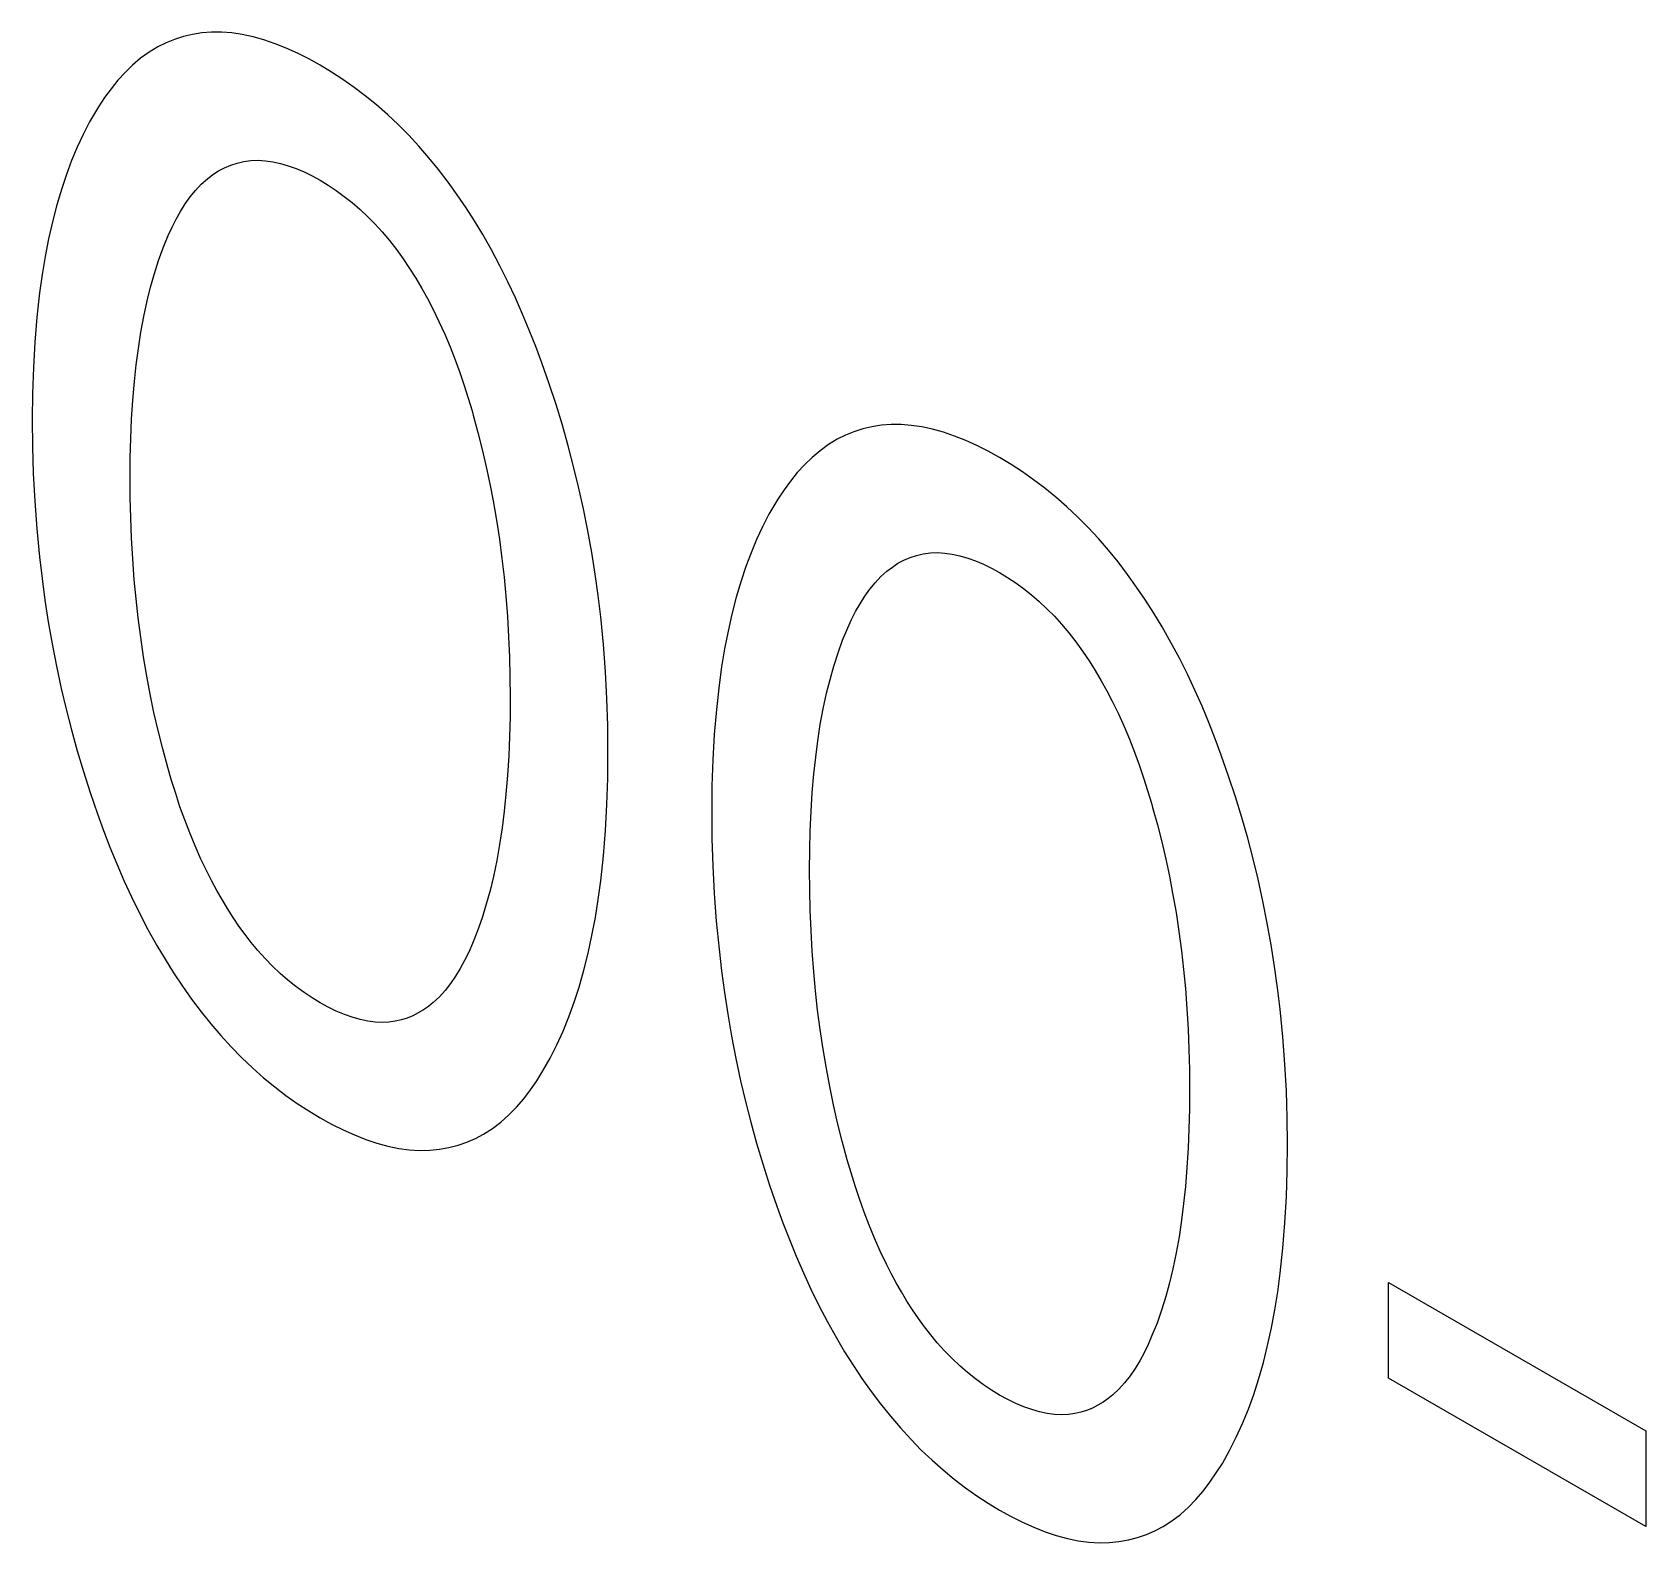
# Model space of a CAD drawing. Extents: x 0 to 420, y 0 to 297.
# Drawn here: x 170.785 to 172.993, y 132.62 to 134.687 of the extents above; entities that cross this region are included whole.
import ezdxf

# ---------------------------------------------------------------- set-up
doc = ezdxf.new("R2010")
doc.units = 0
doc.header["$LTSCALE"] = 23.1
doc.layers.add('40000_ISO', color=7, linetype='CONTINUOUS')

msp = doc.modelspace()

# ---------------------------------------------------------------- linework, layer by layer
at = {"layer": '40000_ISO', "color": 7, "linetype": 'CONTINUOUS'}
for p, q in [((171.0046, 134.6842), (170.9921, 134.6813)), ((171.0175, 134.6862), (171.0046, 134.6842)), ((171.0308, 134.6872), (171.0175, 134.6862)), ((171.0444, 134.6872), (171.0308, 134.6872)), ((171.0584, 134.6862), (171.0444, 134.6872)), ((171.0728, 134.684), (171.0584, 134.6862)), ((171.0875, 134.6809), (171.0728, 134.684)), ((170.9572, 134.6672), (170.9451, 134.6599)), ((170.9684, 134.6727), (170.9572, 134.6672)), ((170.98, 134.6774), (170.9684, 134.6727)), ((170.9921, 134.6813), (170.98, 134.6774)), ((171.1024, 134.6767), (171.0875, 134.6809)), ((171.1176, 134.6715), (171.1024, 134.6767)), ((171.1329, 134.6654), (171.1176, 134.6715)), ((171.1483, 134.6585), (171.1329, 134.6654)), ((170.9226, 134.6424), (170.9123, 134.6323)), ((170.9336, 134.6516), (170.9226, 134.6424)), ((170.9451, 134.6599), (170.9336, 134.6516)), ((171.1638, 134.6507), (171.1483, 134.6585)), ((171.1793, 134.6421), (171.1638, 134.6507)), ((171.1948, 134.6328), (171.1793, 134.6421)), ((170.9024, 134.6215), (170.8931, 134.61)), ((170.9123, 134.6323), (170.9024, 134.6215)), ((171.2104, 134.6227), (171.1948, 134.6328)), ((171.2258, 134.6118), (171.2104, 134.6227)), ((170.8842, 134.5978), (170.8759, 134.5851)), ((170.8931, 134.61), (170.8842, 134.5978)), ((171.2411, 134.6002), (171.2258, 134.6118)), ((171.2563, 134.5879), (171.2411, 134.6002)), ((170.8732, 134.5808), (170.8637, 134.5645)), ((170.8759, 134.5851), (170.8732, 134.5808)), ((171.2713, 134.5748), (171.2563, 134.5879)), ((171.2861, 134.5609), (171.2713, 134.5748)), ((170.8637, 134.5645), (170.8549, 134.5475)), ((171.3005, 134.5463), (171.2861, 134.5609)), ((170.8467, 134.5298), (170.8391, 134.5116)), ((170.8549, 134.5475), (170.8467, 134.5298)), ((171.3145, 134.5313), (171.3005, 134.5463)), ((171.3281, 134.5155), (171.3145, 134.5313)), ((170.8391, 134.5116), (170.8321, 134.4928)), ((171.0569, 134.5054), (171.0657, 134.5083)), ((171.0657, 134.5083), (171.0749, 134.5104)), ((171.0749, 134.5104), (171.0845, 134.5116)), ((171.0845, 134.5116), (171.0944, 134.512)), ((171.0944, 134.512), (171.1043, 134.5114)), ((171.1043, 134.5114), (171.1145, 134.51)), ((171.1145, 134.51), (171.125, 134.5077)), ((171.125, 134.5077), (171.1356, 134.5046)), ((171.3414, 134.4992), (171.3281, 134.5155)), ((170.8321, 134.4928), (170.8256, 134.4734)), ((171.0167, 134.4792), (171.0251, 134.4867)), ((171.0251, 134.4867), (171.0325, 134.4924)), ((171.0325, 134.4924), (171.0402, 134.4974)), ((171.0402, 134.4974), (171.0484, 134.5017)), ((171.0484, 134.5017), (171.0569, 134.5054)), ((171.1356, 134.5046), (171.1464, 134.5007)), ((171.1464, 134.5007), (171.1573, 134.4961)), ((171.1573, 134.4961), (171.1683, 134.4908)), ((171.1683, 134.4908), (171.1793, 134.4847)), ((171.3543, 134.4823), (171.3414, 134.4992)), ((170.8256, 134.4734), (170.8189, 134.451)), ((171.0016, 134.4619), (171.0089, 134.4709)), ((171.0089, 134.4709), (171.0167, 134.4792)), ((171.1793, 134.4847), (171.1903, 134.478)), ((171.1903, 134.478), (171.2013, 134.4707)), ((171.2013, 134.4707), (171.2122, 134.4627)), ((171.3668, 134.4649), (171.3543, 134.4823)), ((171.3789, 134.4472), (171.3668, 134.4649)), ((170.8189, 134.451), (170.813, 134.428)), ((170.9823, 134.4315), (170.9883, 134.4421)), ((170.9883, 134.4421), (170.9947, 134.4523)), ((170.9947, 134.4523), (171.0016, 134.4619)), ((171.2122, 134.4627), (171.223, 134.4542)), ((171.223, 134.4542), (171.2336, 134.445)), ((171.2336, 134.445), (171.244, 134.4352)), ((171.3905, 134.429), (171.3789, 134.4472)), ((170.813, 134.428), (170.8077, 134.4044)), ((170.9715, 134.409), (170.9767, 134.4204)), ((170.9767, 134.4204), (170.9823, 134.4315)), ((171.244, 134.4352), (171.2542, 134.4249)), ((171.2542, 134.4249), (171.2642, 134.414)), ((171.4017, 134.4106), (171.3905, 134.429)), ((170.8077, 134.4044), (170.803, 134.3804)), ((170.9645, 134.3922), (170.9715, 134.409)), ((171.2642, 134.414), (171.2741, 134.4022)), ((171.2741, 134.4022), (171.2836, 134.3899)), ((171.4138, 134.3893), (171.4017, 134.4106)), ((170.803, 134.3804), (170.7989, 134.3558)), ((170.9524, 134.3569), (170.9582, 134.3748)), ((170.9582, 134.3748), (170.9645, 134.3922)), ((171.2836, 134.3899), (171.2928, 134.3772)), ((171.2928, 134.3772), (171.3017, 134.364)), ((171.4253, 134.3677), (171.4138, 134.3893)), ((170.7989, 134.3558), (170.7954, 134.3308)), ((170.9472, 134.3384), (170.9524, 134.3569)), ((171.3017, 134.364), (171.3102, 134.3506)), ((171.4361, 134.3459), (171.4253, 134.3677)), ((170.7954, 134.3308), (170.7917, 134.2973)), ((170.9425, 134.3195), (170.9472, 134.3384)), ((171.3102, 134.3506), (171.3183, 134.3368)), ((171.3183, 134.3368), (171.3261, 134.3228)), ((171.4465, 134.3239), (171.4361, 134.3459)), ((170.9379, 134.2984), (170.9425, 134.3195)), ((171.3261, 134.3228), (171.3334, 134.3087)), ((171.3334, 134.3087), (171.3418, 134.2915)), ((171.4563, 134.3017), (171.4465, 134.3239)), ((170.7917, 134.2973), (170.7888, 134.2631)), ((170.9339, 134.2767), (170.9379, 134.2984)), ((171.3418, 134.2915), (171.3497, 134.2741)), ((171.4655, 134.2795), (171.4563, 134.3017)), ((170.9305, 134.2546), (170.9339, 134.2767)), ((171.3497, 134.2741), (171.357, 134.2567)), ((171.4744, 134.2571), (171.4655, 134.2795)), ((170.7888, 134.2631), (170.7869, 134.2283)), ((170.9275, 134.2321), (170.9305, 134.2546)), ((171.357, 134.2567), (171.3639, 134.2392)), ((171.4827, 134.2348), (171.4744, 134.2571)), ((170.7869, 134.2283), (170.7857, 134.1931)), ((170.9251, 134.2092), (170.9275, 134.2321)), ((171.3639, 134.2392), (171.3703, 134.2216)), ((171.3703, 134.2216), (171.3762, 134.2041)), ((171.4927, 134.2063), (171.4827, 134.2348)), ((170.9229, 134.1836), (170.9251, 134.2092)), ((171.3762, 134.2041), (171.3819, 134.1865)), ((171.5021, 134.1779), (171.4927, 134.2063)), ((170.7857, 134.1931), (170.7853, 134.1573)), ((170.9213, 134.1577), (170.9229, 134.1836)), ((171.3819, 134.1865), (171.3871, 134.169)), ((171.5108, 134.1495), (171.5021, 134.1779)), ((170.7853, 134.1573), (170.7857, 134.1206)), ((170.9202, 134.1314), (170.9213, 134.1577)), ((171.3871, 134.169), (171.3887, 134.1634)), ((171.3887, 134.1634), (171.3952, 134.1397)), ((171.3952, 134.1397), (171.4012, 134.1161)), ((171.5188, 134.1212), (171.5108, 134.1495)), ((171.8982, 134.1359), (171.887, 134.1303)), ((171.9098, 134.1406), (171.8982, 134.1359)), ((171.9219, 134.1444), (171.9098, 134.1406)), ((171.9344, 134.1474), (171.9219, 134.1444)), ((171.9473, 134.1494), (171.9344, 134.1474)), ((171.9606, 134.1504), (171.9473, 134.1494)), ((171.9742, 134.1504), (171.9606, 134.1504)), ((171.9882, 134.1493), (171.9742, 134.1504)), ((172.0026, 134.1472), (171.9882, 134.1493)), ((172.0173, 134.144), (172.0026, 134.1472)), ((172.0323, 134.1399), (172.0173, 134.144)), ((172.0474, 134.1347), (172.0323, 134.1399)), ((172.0627, 134.1286), (172.0474, 134.1347)), ((170.7857, 134.1206), (170.7868, 134.0834)), ((170.9195, 134.1049), (170.9202, 134.1314)), ((171.4012, 134.1161), (171.4067, 134.0927)), ((171.5262, 134.0931), (171.5188, 134.1212)), ((171.8634, 134.1147), (171.8524, 134.1055)), ((171.8749, 134.123), (171.8634, 134.1147)), ((171.887, 134.1303), (171.8749, 134.123)), ((172.0781, 134.1217), (172.0627, 134.1286)), ((172.0936, 134.1139), (172.0781, 134.1217)), ((172.1091, 134.1053), (172.0936, 134.1139)), ((170.9193, 134.078), (170.9195, 134.1049)), ((171.4067, 134.0927), (171.4116, 134.0693)), ((171.533, 134.065), (171.5262, 134.0931)), ((171.8421, 134.0955), (171.8322, 134.0847)), ((171.8524, 134.1055), (171.8421, 134.0955)), ((172.1247, 134.096), (172.1091, 134.1053)), ((172.1402, 134.0859), (172.1247, 134.096)), ((170.7868, 134.0834), (170.7887, 134.0458)), ((170.9195, 134.0506), (170.9193, 134.078)), ((171.4116, 134.0693), (171.4161, 134.0461)), ((171.8229, 134.0732), (171.8141, 134.061)), ((171.8322, 134.0847), (171.8229, 134.0732)), ((172.1556, 134.075), (172.1402, 134.0859)), ((172.171, 134.0634), (172.1556, 134.075)), ((170.7887, 134.0458), (170.7915, 134.0078)), ((170.9202, 134.0229), (170.9195, 134.0506)), ((171.4161, 134.0461), (171.4206, 134.0197)), ((171.5396, 134.0349), (171.533, 134.065)), ((171.803, 134.044), (171.7935, 134.0277)), ((171.8057, 134.0483), (171.803, 134.044)), ((171.8141, 134.061), (171.8057, 134.0483)), ((172.1861, 134.051), (172.171, 134.0634)), ((172.2011, 134.038), (172.1861, 134.051)), ((170.9213, 133.9949), (170.9202, 134.0229)), ((171.5456, 134.0051), (171.5396, 134.0349)), ((171.7935, 134.0277), (171.7847, 134.0107)), ((172.2159, 134.0241), (172.2011, 134.038)), ((172.2303, 134.0095), (172.2159, 134.0241)), ((170.7915, 134.0078), (170.7952, 133.9693)), ((171.4206, 134.0197), (171.4246, 133.9934)), ((171.5509, 133.9754), (171.5456, 134.0051)), ((171.7847, 134.0107), (171.7765, 133.993)), ((172.2443, 133.9944), (172.2303, 134.0095)), ((170.9229, 133.9667), (170.9213, 133.9949)), ((171.4246, 133.9934), (171.4281, 133.9673)), ((171.7765, 133.993), (171.7689, 133.9748)), ((172.2579, 133.9787), (172.2443, 133.9944)), ((172.2712, 133.9624), (172.2579, 133.9787)), ((170.7952, 133.9693), (170.7987, 133.9399)), ((170.925, 133.9382), (170.9229, 133.9667)), ((171.4281, 133.9673), (171.431, 133.9414)), ((171.5556, 133.9459), (171.5509, 133.9754)), ((171.7619, 133.956), (171.7554, 133.9366)), ((171.7689, 133.9748), (171.7619, 133.956)), ((171.9549, 133.9499), (171.9623, 133.9555)), ((171.9623, 133.9555), (171.97, 133.9606)), ((171.97, 133.9606), (171.9782, 133.9649)), ((171.9782, 133.9649), (171.9867, 133.9686)), ((171.9867, 133.9686), (171.9955, 133.9715)), ((171.9955, 133.9715), (172.0047, 133.9736)), ((172.0047, 133.9736), (172.0143, 133.9748)), ((172.0143, 133.9748), (172.0242, 133.9752)), ((172.0242, 133.9752), (172.0341, 133.9746)), ((172.0341, 133.9746), (172.0443, 133.9732)), ((172.0443, 133.9732), (172.0548, 133.9709)), ((172.0548, 133.9709), (172.0654, 133.9678)), ((172.0654, 133.9678), (172.0762, 133.9639)), ((172.0762, 133.9639), (172.0871, 133.9593)), ((172.0871, 133.9593), (172.0981, 133.954)), ((172.2841, 133.9455), (172.2712, 133.9624)), ((170.7987, 133.9399), (170.8027, 133.9102)), ((170.9274, 133.9122), (170.925, 133.9382)), ((171.431, 133.9414), (171.4335, 133.9157)), ((171.5597, 133.9166), (171.5556, 133.9459)), ((171.7554, 133.9366), (171.7488, 133.9142)), ((171.9314, 133.9251), (171.9387, 133.9341)), ((171.9387, 133.9341), (171.9465, 133.9424)), ((171.9465, 133.9424), (171.9549, 133.9499)), ((172.0981, 133.954), (172.1091, 133.9479)), ((172.1091, 133.9479), (172.1201, 133.9412)), ((172.1201, 133.9412), (172.1311, 133.9339)), ((172.1311, 133.9339), (172.142, 133.9259)), ((172.2966, 133.9281), (172.2841, 133.9455)), ((170.9303, 133.8859), (170.9274, 133.9122)), ((171.4335, 133.9157), (171.4356, 133.8877)), ((171.5632, 133.8875), (171.5597, 133.9166)), ((171.7488, 133.9142), (171.7428, 133.8912)), ((171.9181, 133.9053), (171.9245, 133.9155)), ((171.9245, 133.9155), (171.9314, 133.9251)), ((172.142, 133.9259), (172.1528, 133.9174)), ((172.1528, 133.9174), (172.1634, 133.9082)), ((172.3087, 133.9103), (172.2966, 133.9281)), ((170.8027, 133.9102), (170.8073, 133.8803)), ((171.7428, 133.8912), (171.7375, 133.8676)), ((171.9065, 133.8836), (171.9121, 133.8947)), ((171.9121, 133.8947), (171.9181, 133.9053)), ((172.1634, 133.9082), (172.1738, 133.8984)), ((172.1738, 133.8984), (172.184, 133.8881)), ((172.3203, 133.8922), (172.3087, 133.9103)), ((172.3315, 133.8737), (172.3203, 133.8922)), ((170.8073, 133.8803), (170.8125, 133.8502)), ((170.9337, 133.8595), (170.9303, 133.8859)), ((171.4356, 133.8877), (171.4372, 133.8598)), ((171.5669, 133.8497), (171.5632, 133.8875)), ((171.7375, 133.8676), (171.7328, 133.8436)), ((171.8943, 133.8553), (171.9013, 133.8721)), ((171.9013, 133.8721), (171.9065, 133.8836)), ((172.184, 133.8881), (172.194, 133.8772)), ((172.194, 133.8772), (172.2039, 133.8654)), ((172.3436, 133.8524), (172.3315, 133.8737)), ((170.8125, 133.8502), (170.8184, 133.82)), ((170.9377, 133.8328), (170.9337, 133.8595)), ((171.4372, 133.8598), (171.4384, 133.8323)), ((171.5697, 133.8123), (171.5669, 133.8497)), ((171.888, 133.838), (171.8943, 133.8553)), ((172.2039, 133.8654), (172.2134, 133.8531)), ((172.2134, 133.8531), (172.2227, 133.8404)), ((172.3551, 133.8309), (172.3436, 133.8524)), ((170.9422, 133.806), (170.9377, 133.8328)), ((171.4384, 133.8323), (171.439, 133.8049)), ((171.7328, 133.8436), (171.7287, 133.819)), ((171.8822, 133.82), (171.888, 133.838)), ((172.2227, 133.8404), (172.2315, 133.8272)), ((172.2315, 133.8272), (172.24, 133.8137)), ((172.366, 133.8091), (172.3551, 133.8309)), ((170.8184, 133.82), (170.8249, 133.7895)), ((170.9468, 133.7814), (170.9422, 133.806)), ((171.439, 133.8049), (171.4393, 133.7778)), ((171.5717, 133.7752), (171.5697, 133.8123)), ((171.7287, 133.819), (171.7252, 133.794)), ((171.8723, 133.7827), (171.877, 133.8016)), ((171.877, 133.8016), (171.8822, 133.82)), ((172.24, 133.8137), (172.2481, 133.8)), ((172.3763, 133.7871), (172.366, 133.8091)), ((170.8249, 133.7895), (170.8316, 133.7612)), ((170.9519, 133.7566), (170.9468, 133.7814)), ((171.7252, 133.794), (171.7215, 133.7605)), ((171.8677, 133.7615), (171.8723, 133.7827)), ((172.2481, 133.8), (172.2559, 133.786)), ((172.2559, 133.786), (172.2633, 133.7719)), ((172.3861, 133.7649), (172.3763, 133.7871)), ((170.8316, 133.7612), (170.8389, 133.7327)), ((170.9576, 133.7317), (170.9519, 133.7566)), ((171.4393, 133.7778), (171.4391, 133.7506)), ((171.5728, 133.7387), (171.5717, 133.7752)), ((171.7215, 133.7605), (171.7186, 133.7263)), ((171.8637, 133.7399), (171.8677, 133.7615)), ((172.2633, 133.7719), (172.2717, 133.7547)), ((172.3954, 133.7427), (172.3861, 133.7649)), ((171.4391, 133.7506), (171.4384, 133.7237)), ((171.5732, 133.7025), (171.5728, 133.7387)), ((171.8603, 133.7178), (171.8637, 133.7399)), ((172.2717, 133.7547), (172.2795, 133.7373)), ((172.2795, 133.7373), (172.2868, 133.7199)), ((172.4042, 133.7203), (172.3954, 133.7427)), ((170.8389, 133.7327), (170.8468, 133.7041)), ((170.9639, 133.7066), (170.9576, 133.7317)), ((171.4384, 133.7237), (171.4373, 133.697)), ((171.7186, 133.7263), (171.7167, 133.6915)), ((171.8574, 133.6953), (171.8603, 133.7178)), ((172.2868, 133.7199), (172.2937, 133.7024)), ((172.4125, 133.698), (172.4042, 133.7203)), ((170.8468, 133.7041), (170.8553, 133.6755)), ((170.9707, 133.6814), (170.9639, 133.7066)), ((171.4373, 133.697), (171.4357, 133.6706)), ((171.5729, 133.6662), (171.5732, 133.7025)), ((171.7167, 133.6915), (171.7155, 133.6563)), ((171.8549, 133.6724), (171.8574, 133.6953)), ((172.2937, 133.7024), (172.3001, 133.6848)), ((172.4225, 133.6695), (172.4125, 133.698)), ((170.8553, 133.6755), (170.8645, 133.6468)), ((170.976, 133.6635), (170.9707, 133.6814)), ((171.4357, 133.6706), (171.4335, 133.6446)), ((171.8528, 133.6468), (171.8549, 133.6724)), ((172.3001, 133.6848), (172.3061, 133.6672)), ((172.4319, 133.6411), (172.4225, 133.6695)), ((170.8645, 133.6468), (170.8744, 133.618)), ((170.9816, 133.6456), (170.976, 133.6635)), ((171.5718, 133.6304), (171.5729, 133.6662)), ((171.7155, 133.6563), (171.7152, 133.6205)), ((171.8511, 133.6209), (171.8528, 133.6468)), ((172.3061, 133.6672), (172.3117, 133.6497)), ((172.3117, 133.6497), (172.3169, 133.6322)), ((170.9875, 133.6276), (170.9816, 133.6456)), ((170.9939, 133.6096), (170.9875, 133.6276)), ((171.4335, 133.6446), (171.4311, 133.6214)), ((171.5698, 133.5951), (171.5718, 133.6304)), ((172.3169, 133.6322), (172.3185, 133.6266)), ((172.3185, 133.6266), (172.325, 133.6029)), ((172.4406, 133.6127), (172.4319, 133.6411)), ((170.8744, 133.618), (170.8828, 133.5951)), ((171.0008, 133.5917), (170.9939, 133.6096)), ((171.4311, 133.6214), (171.4282, 133.5985)), ((171.7152, 133.6205), (171.7155, 133.5838)), ((171.85, 133.5946), (171.8511, 133.6209)), ((172.325, 133.6029), (172.331, 133.5793)), ((172.4486, 133.5844), (172.4406, 133.6127)), ((170.8828, 133.5951), (170.8916, 133.5722)), ((171.0081, 133.5738), (171.0008, 133.5917)), ((171.4282, 133.5985), (171.4248, 133.5759)), ((171.567, 133.5604), (171.5698, 133.5951)), ((171.7155, 133.5838), (171.7166, 133.5466)), ((171.8493, 133.568), (171.85, 133.5946)), ((172.456, 133.5562), (172.4486, 133.5844)), ((170.8916, 133.5722), (170.9009, 133.5494)), ((171.016, 133.556), (171.0081, 133.5738)), ((171.4248, 133.5759), (171.4209, 133.5538)), ((171.5633, 133.5263), (171.567, 133.5604)), ((171.8491, 133.5412), (171.8493, 133.568)), ((172.331, 133.5793), (172.3365, 133.5559)), ((170.9009, 133.5494), (170.9107, 133.5266)), ((171.0245, 133.5383), (171.016, 133.556)), ((171.031, 133.5256), (171.0245, 133.5383)), ((171.4209, 133.5538), (171.4164, 133.5322)), ((171.7166, 133.5466), (171.7186, 133.509)), ((171.8493, 133.5138), (171.8491, 133.5412)), ((172.3365, 133.5559), (172.3414, 133.5325)), ((172.4628, 133.5282), (172.456, 133.5562)), ((170.9107, 133.5266), (170.9211, 133.5041)), ((171.0378, 133.5129), (171.031, 133.5256)), ((171.4164, 133.5322), (171.4118, 133.5129)), ((171.5599, 133.5008), (171.5633, 133.5263)), ((171.85, 133.486), (171.8493, 133.5138)), ((172.3414, 133.5325), (172.3459, 133.5093)), ((172.4694, 133.4981), (172.4628, 133.5282)), ((170.9211, 133.5041), (170.9321, 133.4817)), ((171.045, 133.5004), (171.0378, 133.5129)), ((171.0524, 133.4881), (171.045, 133.5004)), ((171.4066, 133.4941), (171.401, 133.4757)), ((171.4118, 133.5129), (171.4066, 133.4941)), ((171.5559, 133.4758), (171.5599, 133.5008)), ((171.7186, 133.509), (171.7213, 133.4709)), ((172.3459, 133.5093), (172.3505, 133.4828)), ((172.4754, 133.4682), (172.4694, 133.4981)), ((170.9321, 133.4817), (170.9437, 133.4595)), ((171.0601, 133.476), (171.0524, 133.4881)), ((171.0682, 133.4642), (171.0601, 133.476)), ((171.401, 133.4757), (171.3947, 133.4579)), ((171.5513, 133.4513), (171.5559, 133.4758)), ((171.7213, 133.4709), (171.7251, 133.4325)), ((171.8511, 133.4581), (171.85, 133.486)), ((172.3505, 133.4828), (172.3544, 133.4566)), ((170.9437, 133.4595), (170.9559, 133.4376)), ((171.0765, 133.4527), (171.0682, 133.4642)), ((171.0851, 133.4416), (171.0765, 133.4527)), ((171.3947, 133.4579), (171.3878, 133.4406)), ((171.546, 133.4272), (171.5513, 133.4513)), ((171.8527, 133.4299), (171.8511, 133.4581)), ((172.3544, 133.4566), (172.3579, 133.4305)), ((172.4807, 133.4385), (172.4754, 133.4682)), ((170.9559, 133.4376), (170.9671, 133.4188)), ((171.094, 133.431), (171.0851, 133.4416)), ((171.1039, 133.4199), (171.094, 133.431)), ((171.3826, 133.4287), (171.377, 133.4172)), ((171.3878, 133.4406), (171.3826, 133.4287)), ((171.5402, 133.4037), (171.546, 133.4272)), ((171.7251, 133.4325), (171.7285, 133.4031)), ((171.8548, 133.4014), (171.8527, 133.4299)), ((172.3579, 133.4305), (172.3608, 133.4046)), ((172.4854, 133.409), (172.4807, 133.4385)), ((170.9671, 133.4188), (170.9788, 133.4002)), ((171.1142, 133.4095), (171.1039, 133.4199)), ((171.1247, 133.3995), (171.1142, 133.4095)), ((171.371, 133.4062), (171.3646, 133.3956)), ((171.377, 133.4172), (171.371, 133.4062)), ((171.5336, 133.3808), (171.5402, 133.4037)), ((171.7285, 133.4031), (171.7325, 133.3734)), ((172.3608, 133.4046), (172.3633, 133.3789)), ((172.4895, 133.3798), (172.4854, 133.409)), ((170.9788, 133.4002), (170.9909, 133.3821)), ((170.9909, 133.3821), (171.0034, 133.3643)), ((171.1353, 133.3902), (171.1247, 133.3995)), ((171.1462, 133.3815), (171.1353, 133.3902)), ((171.1572, 133.3735), (171.1462, 133.3815)), ((171.3578, 133.3856), (171.3504, 133.3762)), ((171.3646, 133.3956), (171.3578, 133.3856)), ((171.8572, 133.3754), (171.8548, 133.4014)), ((171.0034, 133.3643), (171.0164, 133.3471)), ((171.1682, 133.3661), (171.1572, 133.3735)), ((171.1793, 133.3593), (171.1682, 133.3661)), ((171.1904, 133.3533), (171.1793, 133.3593)), ((171.3341, 133.3596), (171.3276, 133.3543)), ((171.3425, 133.3675), (171.3341, 133.3596)), ((171.3504, 133.3762), (171.3425, 133.3675)), ((171.5197, 133.34), (171.527, 133.3601)), ((171.527, 133.3601), (171.5336, 133.3808)), ((171.7325, 133.3734), (171.7371, 133.3435)), ((171.8601, 133.3491), (171.8572, 133.3754)), ((172.3633, 133.3789), (172.3654, 133.3508)), ((172.493, 133.3507), (172.4895, 133.3798)), ((171.0164, 133.3471), (171.0297, 133.3304)), ((171.2014, 133.3479), (171.1904, 133.3533)), ((171.2124, 133.3433), (171.2014, 133.3479)), ((171.2232, 133.3395), (171.2124, 133.3433)), ((171.2339, 133.3365), (171.2232, 133.3395)), ((171.2984, 133.3384), (171.2904, 133.3359)), ((171.3062, 133.3415), (171.2984, 133.3384)), ((171.3136, 133.3453), (171.3062, 133.3415)), ((171.3207, 133.3495), (171.3136, 133.3453)), ((171.3276, 133.3543), (171.3207, 133.3495)), ((171.5118, 133.3204), (171.5197, 133.34)), ((171.7371, 133.3435), (171.7423, 133.3134)), ((171.8635, 133.3227), (171.8601, 133.3491)), ((172.3654, 133.3508), (172.3671, 133.323)), ((172.4967, 133.3129), (172.493, 133.3507)), ((171.0297, 133.3304), (171.0435, 133.3143)), ((171.2444, 133.3343), (171.2339, 133.3365)), ((171.2546, 133.3329), (171.2444, 133.3343)), ((171.2646, 133.3325), (171.2546, 133.3329)), ((171.2735, 133.3329), (171.2646, 133.3325)), ((171.2821, 133.334), (171.2735, 133.3329)), ((171.2904, 133.3359), (171.2821, 133.334)), ((171.5032, 133.3016), (171.5118, 133.3204)), ((171.8675, 133.296), (171.8635, 133.3227)), ((172.3671, 133.323), (172.3682, 133.2954)), ((171.0435, 133.3143), (171.0575, 133.2989)), ((171.0575, 133.2989), (171.072, 133.2841)), ((171.494, 133.2834), (171.5032, 133.3016)), ((171.7423, 133.3134), (171.7482, 133.2832)), ((171.872, 133.2692), (171.8675, 133.296)), ((172.3682, 133.2954), (172.3688, 133.2681)), ((172.4995, 133.2754), (172.4967, 133.3129)), ((171.072, 133.2841), (171.0868, 133.2701)), ((171.4842, 133.266), (171.494, 133.2834)), ((171.7482, 133.2832), (171.7547, 133.2527)), ((172.5015, 133.2384), (172.4995, 133.2754)), ((171.0868, 133.2701), (171.1019, 133.2568)), ((171.1019, 133.2568), (171.1171, 133.2443)), ((171.4671, 133.24), (171.4758, 133.2527)), ((171.4758, 133.2527), (171.4842, 133.266)), ((171.7547, 133.2527), (171.7614, 133.2244)), ((171.8766, 133.2446), (171.872, 133.2692)), ((172.3688, 133.2681), (172.3691, 133.241)), ((171.1171, 133.2443), (171.1325, 133.2326)), ((171.1325, 133.2326), (171.148, 133.2216)), ((171.448, 133.2165), (171.4578, 133.2279)), ((171.4578, 133.2279), (171.4671, 133.24)), ((171.8817, 133.2198), (171.8766, 133.2446)), ((172.3691, 133.241), (172.3689, 133.2138)), ((172.5026, 133.2018), (172.5015, 133.2384)), ((171.148, 133.2216), (171.1636, 133.2114)), ((171.1636, 133.2114), (171.1793, 133.2019)), ((171.4267, 133.1961), (171.4376, 133.2059)), ((171.4376, 133.2059), (171.448, 133.2165)), ((171.7614, 133.2244), (171.7687, 133.1959)), ((171.8874, 133.1948), (171.8817, 133.2198)), ((172.3689, 133.2138), (172.3682, 133.1868)), ((171.1793, 133.2019), (171.195, 133.1933)), ((171.195, 133.1933), (171.2106, 133.1854)), ((171.2106, 133.1854), (171.2262, 133.1784)), ((171.403, 133.1795), (171.4152, 133.1873)), ((171.4152, 133.1873), (171.4267, 133.1961)), ((171.7687, 133.1959), (171.7766, 133.1673)), ((171.8937, 133.1698), (171.8874, 133.1948)), ((172.3682, 133.1868), (172.3671, 133.1602)), ((172.503, 133.1657), (172.5026, 133.2018)), ((171.2262, 133.1784), (171.2416, 133.1724)), ((171.2416, 133.1724), (171.2569, 133.1673)), ((171.2569, 133.1673), (171.272, 133.1632)), ((171.272, 133.1632), (171.2868, 133.1601)), ((171.3425, 133.1588), (171.3555, 133.1611)), ((171.3555, 133.1611), (171.368, 133.1643)), ((171.368, 133.1643), (171.3802, 133.1685)), ((171.3802, 133.1685), (171.3918, 133.1736)), ((171.3918, 133.1736), (171.403, 133.1795)), ((171.7766, 133.1673), (171.7851, 133.1387)), ((171.9005, 133.1446), (171.8937, 133.1698)), ((172.5027, 133.1294), (172.503, 133.1657)), ((171.2868, 133.1601), (171.3013, 133.1581)), ((171.3013, 133.1581), (171.3154, 133.1573)), ((171.3154, 133.1573), (171.3292, 133.1575)), ((171.3292, 133.1575), (171.3425, 133.1588)), ((171.7851, 133.1387), (171.7943, 133.1099)), ((171.9058, 133.1267), (171.9005, 133.1446)), ((172.3671, 133.1602), (172.3655, 133.1338)), ((171.9114, 133.1087), (171.9058, 133.1267)), ((172.3655, 133.1338), (172.3633, 133.1078)), ((172.5016, 133.0936), (172.5027, 133.1294)), ((171.7943, 133.1099), (171.8042, 133.0812)), ((171.9173, 133.0908), (171.9114, 133.1087)), ((172.3633, 133.1078), (172.3609, 133.0846)), ((171.8042, 133.0812), (171.8126, 133.0583)), ((171.9237, 133.0728), (171.9173, 133.0908)), ((171.9306, 133.0549), (171.9237, 133.0728)), ((172.3609, 133.0846), (172.358, 133.0617)), ((172.4996, 133.0583), (172.5016, 133.0936)), ((171.8126, 133.0583), (171.8214, 133.0354)), ((171.9379, 133.037), (171.9306, 133.0549)), ((172.358, 133.0617), (172.3546, 133.0391)), ((172.4968, 133.0236), (172.4996, 133.0583)), ((171.8214, 133.0354), (171.8307, 133.0126)), ((171.9458, 133.0192), (171.9379, 133.037)), ((172.3546, 133.0391), (172.3507, 133.017)), ((171.8307, 133.0126), (171.8406, 132.9898)), ((171.9543, 133.0015), (171.9458, 133.0192)), ((172.3507, 133.017), (172.3462, 132.9954)), ((172.4931, 132.9895), (172.4968, 133.0236)), ((171.8406, 132.9898), (171.8509, 132.9673)), ((171.9608, 132.9888), (171.9543, 133.0015)), ((171.9676, 132.9761), (171.9608, 132.9888)), ((172.3462, 132.9954), (172.3416, 132.9761)), ((172.4897, 132.964), (172.4931, 132.9895)), ((171.8509, 132.9673), (171.8619, 132.9449)), ((171.9748, 132.9636), (171.9676, 132.9761)), ((171.9822, 132.9512), (171.9748, 132.9636)), ((172.3416, 132.9761), (172.3364, 132.9572)), ((172.4857, 132.939), (172.4897, 132.964)), ((172.6413, 132.8458), (172.6413, 132.9766)), ((172.6413, 132.9766), (172.9933, 132.7734)), ((171.8619, 132.9449), (171.8735, 132.9227)), ((171.9899, 132.9392), (171.9822, 132.9512)), ((172.3364, 132.9572), (172.3308, 132.9389)), ((171.8735, 132.9227), (171.8857, 132.9008)), ((171.998, 132.9274), (171.9899, 132.9392)), ((172.0063, 132.9159), (171.998, 132.9274)), ((172.3245, 132.9211), (172.3176, 132.9038)), ((172.3308, 132.9389), (172.3245, 132.9211)), ((172.4811, 132.9144), (172.4857, 132.939)), ((171.8857, 132.9008), (171.8969, 132.8819)), ((172.0149, 132.9048), (172.0063, 132.9159)), ((172.0238, 132.8942), (172.0149, 132.9048)), ((172.3176, 132.9038), (172.3124, 132.8919)), ((172.4758, 132.8904), (172.4811, 132.9144)), ((171.8969, 132.8819), (171.9086, 132.8634)), ((172.0338, 132.8831), (172.0238, 132.8942)), ((172.044, 132.8726), (172.0338, 132.8831)), ((172.3068, 132.8804), (172.3008, 132.8694)), ((172.3124, 132.8919), (172.3068, 132.8804)), ((172.47, 132.8669), (172.4758, 132.8904)), ((171.9086, 132.8634), (171.9207, 132.8453)), ((172.0545, 132.8627), (172.044, 132.8726)), ((172.0652, 132.8534), (172.0545, 132.8627)), ((172.076, 132.8447), (172.0652, 132.8534)), ((172.2944, 132.8588), (172.2876, 132.8488)), ((172.3008, 132.8694), (172.2944, 132.8588)), ((172.4634, 132.844), (172.47, 132.8669)), ((171.9207, 132.8453), (171.9332, 132.8275)), ((172.087, 132.8367), (172.076, 132.8447)), ((172.098, 132.8293), (172.087, 132.8367)), ((172.1091, 132.8225), (172.098, 132.8293)), ((172.2723, 132.8307), (172.2639, 132.8228)), ((172.2802, 132.8394), (172.2723, 132.8307)), ((172.2876, 132.8488), (172.2802, 132.8394)), ((172.4568, 132.8233), (172.4634, 132.844)), ((172.9933, 132.6426), (172.6413, 132.8458)), ((171.9332, 132.8275), (171.9462, 132.8103)), ((171.9462, 132.8103), (171.9596, 132.7936)), ((172.1202, 132.8165), (172.1091, 132.8225)), ((172.1312, 132.8111), (172.1202, 132.8165)), ((172.1422, 132.8065), (172.1312, 132.8111)), ((172.2434, 132.8085), (172.236, 132.8047)), ((172.2506, 132.8127), (172.2434, 132.8085)), ((172.2574, 132.8175), (172.2506, 132.8127)), ((172.2639, 132.8228), (172.2574, 132.8175)), ((172.4495, 132.8031), (172.4568, 132.8233)), ((171.9596, 132.7936), (171.9733, 132.7775)), ((172.153, 132.8027), (172.1422, 132.8065)), ((172.1637, 132.7997), (172.153, 132.8027)), ((172.1742, 132.7975), (172.1637, 132.7997)), ((172.1844, 132.7961), (172.1742, 132.7975)), ((172.1944, 132.7957), (172.1844, 132.7961)), ((172.2033, 132.7961), (172.1944, 132.7957)), ((172.2119, 132.7972), (172.2033, 132.7961)), ((172.2202, 132.7991), (172.2119, 132.7972)), ((172.2282, 132.8016), (172.2202, 132.7991)), ((172.236, 132.8047), (172.2282, 132.8016)), ((172.4416, 132.7836), (172.4495, 132.8031)), ((171.9733, 132.7775), (171.9874, 132.7621)), ((172.4238, 132.7466), (172.433, 132.7648)), ((172.433, 132.7648), (172.4416, 132.7836)), ((172.9933, 132.7734), (172.9933, 132.6426)), ((171.9874, 132.7621), (172.0019, 132.7473)), ((172.0019, 132.7473), (172.0166, 132.7333)), ((172.414, 132.7291), (172.4238, 132.7466)), ((172.0166, 132.7333), (172.0317, 132.72)), ((172.0317, 132.72), (172.0469, 132.7075)), ((172.4056, 132.7159), (172.414, 132.7291)), ((172.0469, 132.7075), (172.0623, 132.6957)), ((172.3876, 132.6911), (172.3969, 132.7032)), ((172.3969, 132.7032), (172.4056, 132.7159)), ((172.0623, 132.6957), (172.0778, 132.6848)), ((172.0778, 132.6848), (172.0934, 132.6746)), ((172.0934, 132.6746), (172.1091, 132.6651)), ((172.3674, 132.6691), (172.3778, 132.6797)), ((172.3778, 132.6797), (172.3876, 132.6911)), ((172.1091, 132.6651), (172.1248, 132.6565)), ((172.1248, 132.6565), (172.1404, 132.6486)), ((172.345, 132.6505), (172.3565, 132.6593)), ((172.3565, 132.6593), (172.3674, 132.6691)), ((172.1404, 132.6486), (172.156, 132.6416)), ((172.156, 132.6416), (172.1714, 132.6356)), ((172.1714, 132.6356), (172.1867, 132.6305)), ((172.1867, 132.6305), (172.2018, 132.6264)), ((172.2978, 132.6275), (172.31, 132.6317)), ((172.31, 132.6317), (172.3216, 132.6367)), ((172.3216, 132.6367), (172.3328, 132.6427)), ((172.3328, 132.6427), (172.345, 132.6505)), ((172.2018, 132.6264), (172.2166, 132.6233)), ((172.2166, 132.6233), (172.2312, 132.6213)), ((172.2312, 132.6213), (172.2452, 132.6205)), ((172.2452, 132.6205), (172.259, 132.6207)), ((172.259, 132.6207), (172.2723, 132.622)), ((172.2723, 132.622), (172.2853, 132.6243)), ((172.2853, 132.6243), (172.2978, 132.6275))]:
    msp.add_line(p, q, dxfattribs=at)

doc.saveas('drawing.dxf')
